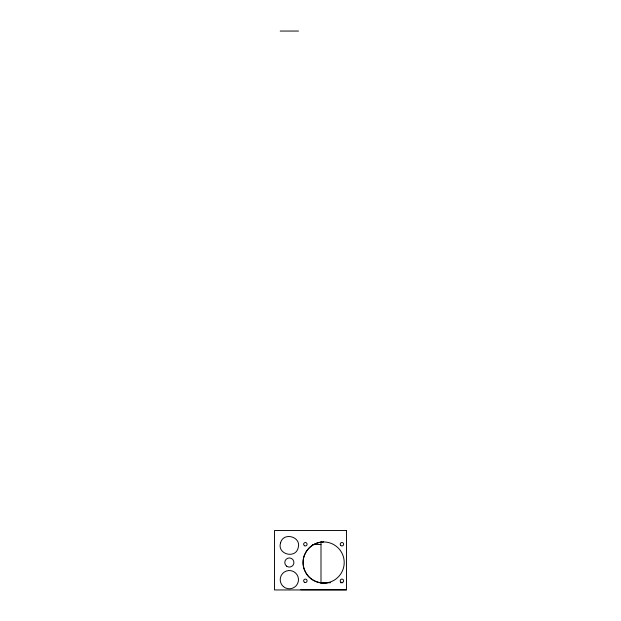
<?xml version="1.0" encoding="UTF-8"?>
<svg xmlns="http://www.w3.org/2000/svg" width="621" height="621" viewBox="0 0 621 621"><rect width="100%" height="100%" fill="white"/><g stroke="black" fill="none" stroke-linecap="round" stroke-linejoin="round"><path stroke-width="0.93" d="M323.642 541.947C316.058 542.094 308.552 546.449 305.338 553.404A13.429 8.554 -90 0 0 305.338 571.63C309.32 580.286 319.831 584.796 328.967 582.389M280.211 31.05L298.491 31.05M312.495 544.462L320.995 544.462M320.995 582.746L330.442 582.746M340.727 582.746L342.722 582.746M300.789 589.725L346.51 589.725M320.995 541.768L320.995 583.243M280.521 543.049C277.051 554.274 295.573 559.242 298.181 547.784C301.651 536.552 283.129 531.584 280.521 543.049M346.495 530.52L274.49 530.52L274.49 589.95L346.495 589.95L346.495 530.52M283.347 586.558A9.144 9.144 0 0 0 298.321 581.419A9.144 9.144 0 0 0 286.39 571.017A9.144 9.144 0 0 0 283.347 586.558M340.735 545.463A1.716 1.716 0 0 0 343.592 544.648A1.716 1.716 0 0 0 341.457 542.583A1.716 1.716 0 0 0 340.735 545.463M313.357 580.332A20.571 20.571 0 0 0 344.213 562.517A20.571 20.571 0 0 0 313.357 544.702A20.571 20.571 0 0 0 313.357 580.332M304.492 545.719A1.716 1.716 0 0 0 307.069 544.229A1.716 1.716 0 0 0 304.492 542.746A1.716 1.716 0 0 0 304.492 545.719M304.492 582.288A1.716 1.716 0 0 0 307.069 580.806A1.716 1.716 0 0 0 304.492 579.323A1.716 1.716 0 0 0 304.492 582.288M341.069 582.288A1.716 1.716 0 0 0 343.638 580.806A1.716 1.716 0 0 0 341.069 579.323A1.716 1.716 0 0 0 341.069 582.288M286.522 566.111A4.572 4.572 0 0 0 293.873 563.177A4.572 4.572 0 0 0 287.663 558.271A4.572 4.572 0 0 0 286.522 566.111"/></g></svg>
